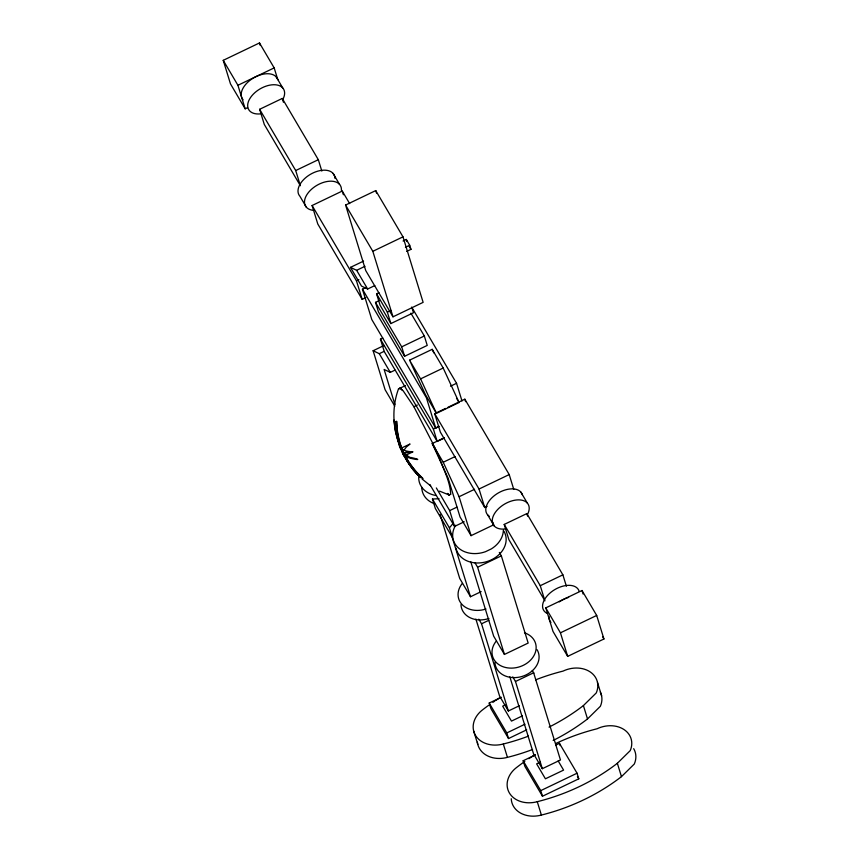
<?xml version="1.0" encoding="UTF-8"?>
<svg xmlns="http://www.w3.org/2000/svg" width="859" height="859" viewBox="0 0 859 859"><rect width="100%" height="100%" fill="white"/><g stroke="black" fill="none" stroke-linecap="round" stroke-linejoin="round"><path stroke-width="1.29" d="M393.98 420.04L395.43 430.95L398.372 441.687L402.731 452.102L399.295 442.095L397.266 431.744L396.611 421.189C397.137 442.202 405.727 463.033 420.91 477.69C397.395 455.689 387.248 419.482 398.49 388.934L405.469 385.584M439.056 498.725L432.442 499.015L435.363 508.517L452.339 537.369L449.418 527.866L452.768 523.818M549.051 727.101A177.308 140.672 -17.1 0 0 583.401 705.583L596.253 692.945A24.975 19.811 -17.1 0 0 590.036 671.824A24.975 19.811 -17.1 0 0 563.085 671.094A177.308 140.672 -17.1 0 0 535.619 679.856M553.164 740.458A177.308 140.672 -17.1 0 0 587.513 718.94L600.366 706.302A24.975 19.811 -17.1 0 0 600.344 692.107M524.806 761.439A177.308 140.672 -17.1 0 0 516.957 767.205A25.652 20.348 -17.1 0 0 509.376 792.964A25.652 20.348 -17.1 0 0 537.272 801.694A177.308 140.672 -17.1 0 0 617.353 763.286L630.205 750.648A24.975 19.811 -17.1 0 0 623.978 729.527A24.975 19.811 -17.1 0 0 597.037 728.786A177.308 140.672 -17.1 0 0 555.794 743.507M511.245 798.73A25.652 20.348 -17.1 0 0 541.385 815.062A177.308 140.672 -17.1 0 0 621.465 776.643L634.307 764.005A24.975 19.811 -17.1 0 0 633.684 748.661M404.793 455.657L403.988 456.065L412.954 451.845C408.068 451.63 401.969 450.9 399.435 446.132L399.177 444.146M247.575 107.665L245.169 108.814L230.48 83.881L223.233 60.334L259.482 42.95L274.171 67.893L277.801 79.694A20.229 12.101 -30.5 0 0 253.759 77.793A20.229 12.101 -30.5 0 0 243.076 99.773M245.169 108.814L237.922 85.277L274.171 67.893M259.633 109.297L295.711 170.544L300.371 185.716L264.304 124.469L259.633 109.297L282.257 98.452L318.324 159.699L321.824 171.07M295.711 170.544L318.324 159.699M365.794 297.633L362.176 299.372L317.787 224.006L312.096 205.516L342.258 191.052L349.656 203.604M345.576 205.054L375.737 190.591L402.989 236.848L423.133 302.357L392.982 316.821L365.73 270.564L345.576 205.054L372.827 251.311L392.982 316.821M372.827 251.311L402.989 236.848M403.086 241.014L406.296 239.468L409.711 245.255L410.967 249.346L406.683 251.397M374.803 285.585L367.652 289.021L361.489 286.068L350.472 267.374L363.572 261.093M350.472 267.374L356.635 270.317L364.978 266.311M405.427 247.306L409.711 245.255M362.176 299.372L356.485 280.882L358.901 279.723M439.346 426.375L435.728 428.104L371.786 319.537L362.444 289.193L366.063 287.454M411.933 307.651L413.49 312.719L390.877 323.575L380.075 305.235L376.564 293.832L378.948 292.683M410.892 313.181L424.335 335.987L427.234 345.425L404.61 356.281L378.422 311.796L375.512 302.357L379.087 300.65M390.877 323.575L387.366 312.161L390.942 310.453M444.264 438.069L437.199 441.451L384.274 351.578L380.451 339.165L382.803 338.038M394.807 406.189L385.09 389.685L373.117 350.74L383.823 345.597M373.117 350.74L379.281 353.683L384.037 351.395M404.61 356.281L401.711 346.843L424.335 335.987M409.571 360.179L432.184 349.334L443.201 368.039L459.071 402.495L436.447 413.351L425.43 394.646L409.571 360.179L420.588 378.883L436.447 413.351M394.947 404.621L384.123 369.445L390.297 372.387L395.054 370.1M420.588 378.883L443.201 368.039M450.524 386.196L456.548 383.297L411.654 307.06M402.56 390.373L400.069 388.161L398.49 388.934L400.079 388.171L403.333 391.049L413.877 406.715L417.367 405.04M487.15 506.359L484.734 507.519L440.366 432.141L434.686 413.651L445.542 408.444M447.958 407.295L464.848 399.188L509.215 474.576L513.757 489.362M437.199 441.451L433.376 429.028L438.09 426.773M492.916 522.304L493.689 524.806L471.065 535.662L460.048 516.957L448.076 478.023L432.206 443.555L444.114 437.843M432.206 443.555L443.223 462.26L455.13 456.548M471.065 535.662L459.093 496.727L474.565 489.297M484.734 507.519L479.043 489.029L509.215 474.576M464.214 521.789L454.54 526.427L449.676 510.611L456.934 507.132M504.212 524.441L540.268 585.698L544.928 600.86L508.882 539.613L504.212 524.441L526.835 513.596L562.881 574.843L566.382 586.225M501.345 555.859L528.167 643.069L504.437 654.44L477.615 567.241L501.345 555.859L499.326 552.434M440.001 514.337L459.726 578.461L470.496 596.747L481.169 591.626M540.268 585.698L562.881 574.843M519.255 705.776L508.367 710.994L481.545 623.795L488.803 620.305M545.766 607.882L582.015 590.509L596.694 615.452L603.931 638.989L567.681 656.373L553.003 631.429L545.766 607.882L560.444 632.825L567.681 656.373M560.444 632.825L596.694 615.452M542.319 768.698L515.486 681.498L533.643 672.79L560.465 759.99L542.319 768.698L533.525 753.762L509.849 676.817M526.674 729.828L508.528 738.536L490.929 708.664L489.211 703.049L501.312 697.25M505.103 705.003L502.687 706.162L511.481 721.098L522.369 715.88M508.528 738.536L506.799 732.92L524.956 724.223M555.827 745.086L559.456 743.346L577.055 773.218L578.783 778.823L542.48 796.239L524.881 766.368L523.152 760.752L535.254 754.954M540.257 762.126L536.628 763.866L545.422 778.802L563.579 770.104L558.167 760.913M542.48 796.239L540.751 790.624L577.055 773.218M439.572 491.123L449.117 494.988L450.707 494.236C450.159 481.953 444.071 470.721 439.969 459.35M450.674 494.15L449.085 494.902L447.453 493.453M400.412 448.538L410.044 444.006L406.286 447.067L402.678 451.974L400.444 448.419L399.499 444.167M404.299 454.615L402.871 453.713L402.699 452.059L407.424 461.444L413.319 469.937L420.33 477.443C405.018 462.99 395.795 442.449 395.043 421.425C396.622 443.137 406.994 463.871 422.95 478.592L415.155 470.732L408.347 461.852L403.032 452.65C400.906 450.009 410.323 458.889 411.085 457.514C430.069 461.777 402.377 458.749 402.549 453.198L402.173 450.213M422.091 479L430.499 485.754M447.464 493.528L449.117 494.988M409.26 246.458L410.967 249.346M276.254 76.934L282.74 87.94M333.067 173.389L339.552 184.395M520.801 492.024L527.286 503.03M602.599 636.723L603.931 638.989M456.483 398.104L459.071 402.495M376.564 293.832L387.366 312.161M356.635 270.317L367.652 289.021M375.512 302.357L401.711 346.843M362.444 289.193L426.397 397.76L435.728 428.104M312.096 205.516L356.485 280.882M434.686 413.651L479.043 489.029M223.233 60.334L237.922 85.277M487.708 514.96L494.183 525.955M306.362 207.223L299.888 196.228A20.229 12.101 -30.5 0 1 312.118 173.4A20.229 12.101 -30.5 0 1 334.956 178.328M380.451 339.165L433.376 429.028M379.281 353.683L390.297 372.387M436.34 487.955L449.676 510.611M429.865 484.519L454.54 526.427M474.92 562.677L477.615 567.241M532.29 670.492L533.858 673.166M577.431 776.525L578.783 778.823M504.437 654.44L493.667 636.154L470.786 561.786M478.839 619.199L481.545 623.795M512.78 676.903L515.486 681.498M508.367 710.994L499.573 696.058L475.897 619.114M489.211 703.049L506.799 732.92M523.152 760.752L540.751 790.624M432.442 499.015L449.418 527.866M413.877 406.715L433.387 444.511M432.184 349.334L433.827 352.899M443.223 462.26L459.093 496.727M433.956 445.692L439.98 459.372M582.015 590.509L583.1 594.031M597.488 682.433L601.601 695.79M617.353 763.286L621.465 776.643M526.835 513.596L527.609 516.119M583.401 705.583L587.513 718.94M464.848 399.188L465.61 401.658M456.548 383.297L462.002 400.992M406.296 239.468L406.93 241.519M559.456 743.346L560.154 745.591M375.737 190.591L376.51 193.103M537.272 801.694L541.385 815.062M451.158 533.911L470.496 596.747M342.258 191.052L343.396 194.746M488.868 705.153A177.308 140.672 -17.1 0 0 483.005 709.502A25.652 20.348 -17.1 0 0 475.424 735.261A25.652 20.348 -17.1 0 0 503.32 743.991L507.433 757.359A177.308 140.672 -17.1 0 0 532.569 749.488M282.257 98.452L283.416 102.242M473.685 731.063L477.797 744.42M259.482 42.95L260.245 45.43M528.854 758.69A177.308 140.672 -17.1 0 1 535.071 754.717M524.473 632.793A22.441 17.803 -17.1 0 1 533.085 657.038A22.441 17.803 -17.1 0 1 502.021 666.337A22.441 17.803 -17.1 0 1 496.115 641.276M537.111 649.737A22.441 17.803 -17.1 0 1 522.025 676.462A22.441 17.803 -17.1 0 1 494.934 662.353M485.99 608.988A22.441 17.803 -17.1 0 1 462.024 604.478A22.441 17.803 -17.1 0 1 462.174 583.572M488.921 618.491A22.441 17.803 -17.1 0 1 460.982 604.65M507.433 757.359A25.652 20.348 -17.1 0 1 477.379 742.176M528.457 736.131A177.308 140.672 -17.1 0 1 503.32 743.991M492.873 702.351A177.308 140.672 -17.1 0 1 494.902 700.987M495.933 700.31A177.308 140.672 -17.1 0 1 500.078 697.658M503.363 530.196A25.77 20.444 -17.1 0 1 491.305 548.912L485.518 551.682A25.77 20.444 -17.1 0 1 458.459 547.978A25.77 20.444 -17.1 0 1 455.657 525.246M434.536 503.761A25.63 20.337 -17.1 0 1 421.769 487.3M435.9 495.493A25.77 20.444 -17.1 0 1 418.709 477.389M503.9 531.13A25.63 20.337 -17.1 0 1 488.277 561.131A25.63 20.337 -17.1 0 1 456.054 548.203M312.665 210.272A20.229 12.101 -30.5 0 1 314.813 186.661A20.229 12.101 -30.5 0 1 341.399 190.494M260.18 113.903A20.229 12.101 -30.5 0 1 248.938 100.32A20.229 12.101 -30.5 0 1 273.624 84.73A20.229 12.101 -30.5 0 1 282.708 99.665M489.394 516.356A20.229 12.101 -30.5 0 1 496.749 493.914A20.229 12.101 -30.5 0 1 522.369 494.773M504.856 529.026A20.229 12.101 -30.5 0 1 493.485 515.54A20.229 12.101 -30.5 0 1 518.117 499.874A20.229 12.101 -30.5 0 1 527.34 514.724M550.963 622.431A20.229 12.101 -30.5 0 1 549.062 616.354M559.273 601.88A20.229 12.101 -30.5 0 1 568.647 597.359M547.183 613.39A20.229 12.101 -30.5 0 1 552.799 590.874A20.229 12.101 -30.5 0 1 579.149 591.239M408.787 452.339C401.024 452.049 407.381 453.466 408.787 452.339"/></g></svg>
